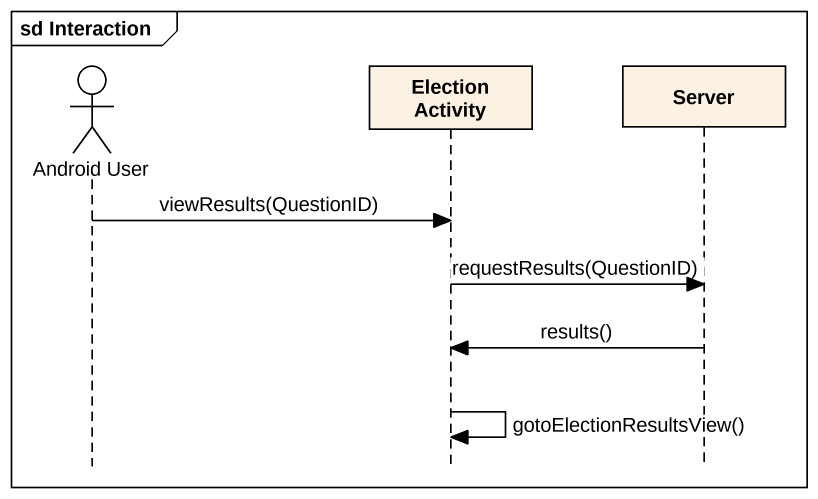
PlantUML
@startuml
mainframe sd Interaction
hide footbox
actor "Android User" as Android_User
participant "Election Activity" as Election_Activity
participant Server

Android_User -> Election_Activity : viewResults(QuestionID)
Election_Activity -> Server : requestResults(QuestionID)
Server -> Election_Activity : results()
Election_Activity -> Election_Activity : gotoElectionResultsView()
@enduml
